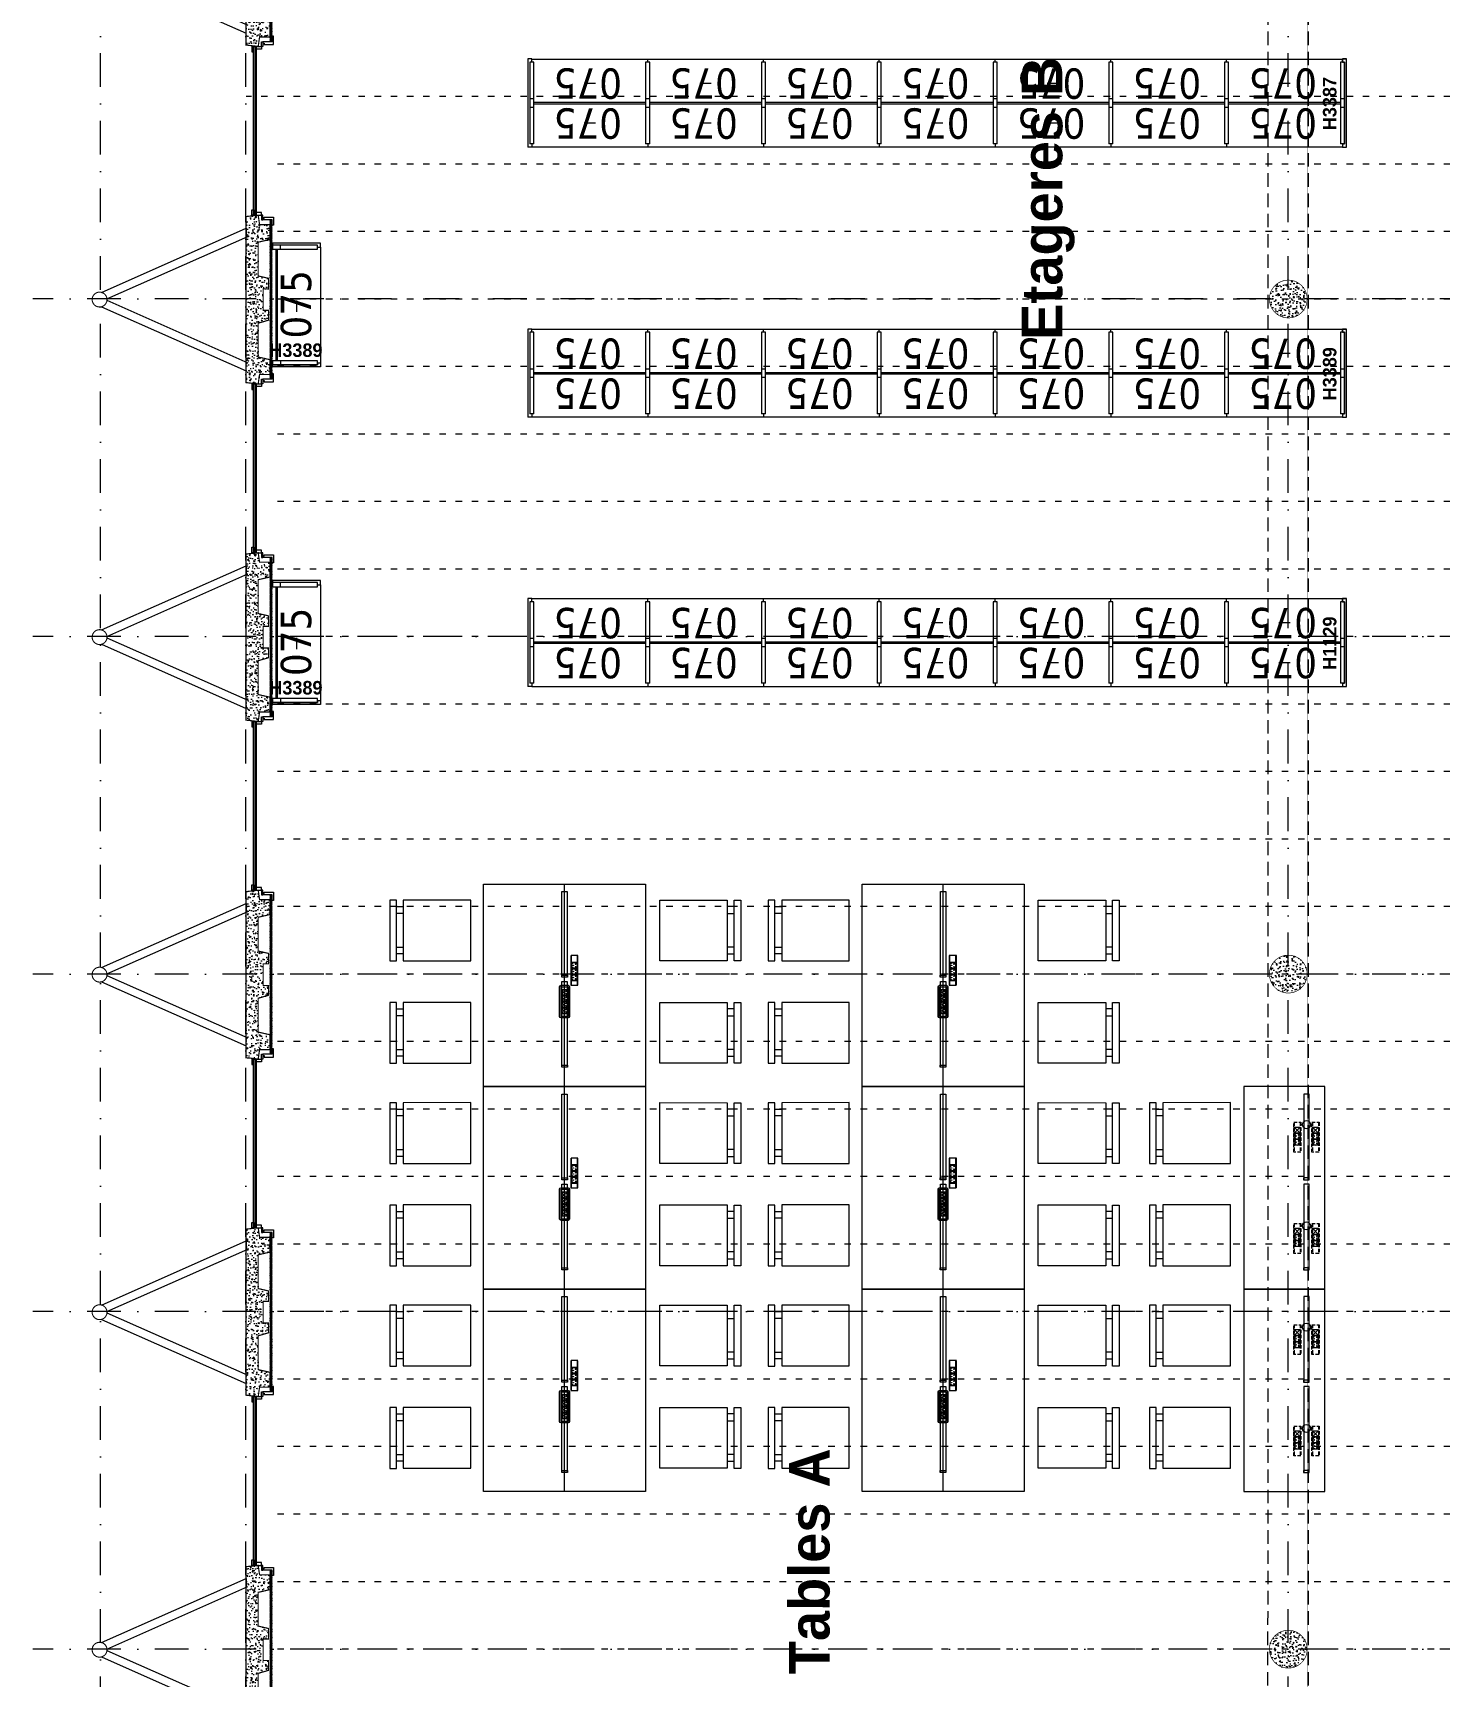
# Model space of a CAD drawing. Header units: millimetres. Extents: x 0 to 111176, y 95213 to 141729.
# Drawn here: x 55818 to 56859, y 113716 to 114933 of the extents above; entities that cross this region are included whole.
import ezdxf

# ---------------------------------------------------------------- set-up
doc = ezdxf.new("R2010")
doc.units = ezdxf.units.MM
for name, pattern in [('ACAD_ISO03W100', [30, 12, -18]), ('DISCONTINU', [0.75, 0.5, -0.25]), ('HIDDEN2', [0.1875, 0.125, -0.0625]), ('TIRETPT2', [0.5, 0.25, -0.125, 0, -0.125])]:
    doc.linetypes.add(name, pattern=pattern)
doc.layers.add('CDP', color=7, linetype='Continuous', lineweight=9, true_color=0x364259)
doc.layers.add('STR_BOLLARD', color=7, linetype='Continuous', lineweight=9, true_color=0x1c1c1c)
for name, color, linetype, lineweight in [('CFO_ECL_Lampe-tables_Silvera', 2, 'Continuous', 9), ('CFO_PC_SILVERA', 232, 'Continuous', 9), ('MEN_Ext', 115, 'Continuous', 9), ('MOB_chaises-tables_Silvera', 27, 'Continuous', 9), ('MOB_etageres_BRM', 37, 'Continuous', 9), ('MOB_texte_BRM', 184, 'Continuous', 9), ('MOB_texte_Silvera', 196, 'Continuous', 9), ('STR_BOLLARD_Axes', 252, 'Continuous', 9), ('STR_BOLLARD_projeté', 251, 'Continuous', 9)]:
    doc.layers.add(name, color=color, linetype=linetype, lineweight=lineweight)
doc.styles.add('BOLD', font='BOLD')
doc.styles.get("Standard").update_dxf_attribs({"font": 'arial.ttf'})

# ---------------------------------------------------------------- blocks, each defined once
blk = doc.blocks.new('panneau+contreventement')
at = {"lineweight": 5}
h = blk.add_hatch(dxfattribs=at)
h.set_pattern_fill('AR-CONC', color=252, scale=0.04, angle=360, style=0)
h.set_pattern_definition([(49.99999999999994, (6.955815479159355e-08, 17.59999999470892), (7.287386759840159, -0.6375634215561317), [0.7619999999999998, -8.381999999999998]), (354.9999999999999, (6.955815479159355e-08, 17.59999999470892), (-1.409736856998765, 7.642273809561408), [0.6096, -6.7056233668]), (100.4514446999998, (0.6072803495580956, 17.54686985470835), (5.877649883614139, 7.004710076487798), [0.6476003520000001, -7.123609784]), (46.18419999999995, (6.955815479159355e-08, 19.63199999470817), (10.8431616356852, -1.681693117309098), [1.143, -12.573]), (96.63555760999995, (0.9035960695582617, 19.49185999470865), (9.49616536206013, 9.89704498390885), [0.9714009256, -10.6854243264]), (351.18415117, (6.955815479159355e-08, 19.63199999470817), (9.496165362599092, 9.897044983421296), [0.9143986827999999, -10.0583892768]), (20.99999999999999, (1.016000069557776, 19.12399999471018), (6.064575650765295, -4.090607927483512), [0.7619999999999999, -8.382]), (326, (1.016000069557776, 19.12399999471018), (2.472081133905891, 7.367518644892768), [0.6096, -6.7056]), (71.45144499999996, (1.521381373558143, 18.78311599870722), (8.53665677114865, 3.2769107554362), [0.647600352, -7.123597503999998]), (37.49999999999993, (6.955815479159355e-08, 17.59999999470892), (0.1235441300236765, 3.382201554926124), [0, -6.624319999999999, 0, -6.8072, 0, -6.731]), (7.499999999999964, (6.955815479159355e-08, 17.59999999470892), (2.672786500412234, 4.007222992724778), [0, -3.88112, 0, -6.47192, 0, -2.5654]), (327.4999999999998, (-2.265679930442275, 17.59999999470892), (5.423623806674856, -0.2291497597069439), [0, -2.54, 0, -7.9248, 0, -10.5156]), (317.4999999999999, (-3.281679930441896, 17.59999999470892), (5.925167255440723, 1.017059641333315), [0, -3.302, 0, -5.26288, 0, -7.4676])])
h.paths.add_polyline_path([(8.000000000007276, 16.62599197128293), (8.000000000007276, 12.62599197128293), (-8, 12.62599197128293), (-8, 16.62599197128293), (-15.27348650529757, 16.62599197128293), (-17.5, 9), (-42.54545454565005, 9), (-44.5, 17.59999999831052), (-55.5, 17.59999999831052), (-55.5, 10), (-62.5, 9), (-61.5, 0), (61.5, 0), (62.5, 9), (55.5, 10), (55.5, 17.59999999831052), (44.5, 17.59999999831052), (42.5, 9), (17.50000000000728, 9), (15.72651349470971, 16.62599197128293)])
at = {"layer": 'CDP'}
h = blk.add_hatch(dxfattribs=at)
h.set_pattern_fill('ANSI31', color=256, scale=5)
h.set_pattern_definition([(45, (0, 0), (-0.4419417382415922, 0.4419417382415922), [])])
h.paths.add_polyline_path([(-59, 17.59999999831052), (-59, 19.3999999983098), (58.99999999767169, 19.3999999983098), (58.99999999767169, 17.59999999831052)])
at = {"linetype": 'Continuous', "lineweight": 5, "const_width": 0.8799999952316284}
blk.add_lwpolyline([(8.000000000007276, 16.62599197128293), (8.000000000007276, 12.62599197128293), (-8, 12.62599197128293), (-8, 16.62599197128293), (-15.27348650529757, 16.62599197128293), (-17.5, 9), (-42.54545454565005, 9), (-44.5, 17.59999999831052), (-55.5, 17.59999999831052), (-55.5, 10), (-62.5, 9), (-61.5, 0), (61.5, 0), (62.5, 9), (55.5, 10), (55.5, 17.59999999831052), (44.5, 17.59999999831052), (42.5, 9), (17.50000000000728, 9), (15.72651349470971, 16.62599197128293)], close=True, dxfattribs=at)
for points in [[(-5.29915068641867, -107.0272467950708), (-52.79727948180198, 0.03446815508141299)], [(-0.5113040249361802, -103.0238181007117), (-46.75775930929467, 1.216600178464432)], [(0.5113040249361802, -103.0238181007117), (46.75775930929467, 1.216600178464432)], [(5.29915068641867, -107.0272467950708), (52.79727948180198, 0.03446815508141299)], [(52.79745963354026, 0), (46.20254036645974, 0)]]:
    blk.add_lwpolyline(points)
at = {"const_width": 0.8}
blk.add_lwpolyline([(4.886542232529791, -105.9757763550551, 128.1178204295244), (4.962955946750299, -106.1295426030811, 0.007805315424875689)], format="xyb", close=True, dxfattribs=at)
at = {"layer": 'CDP', "const_width": 0.2}
blk.add_lwpolyline([(-59, 17.59999999831052), (-59, 19.3999999983098), (58.99999999767169, 19.3999999983098), (58.99999999767169, 17.59999999831052), (-59, 17.59999999831052)], close=True, dxfattribs=at)
blk = doc.blocks.new('Fenetres Ext')
for points in [[(14.09999999846332, 3.400000005214679), (14.09999999846332, 4.400000005214679), (18.09999999846332, 4.400000005214679), (18.09999999846332, 3.400000005214679)], [(14.09999999846332, 1.400000005214679), (139.0999999735504, 1.400000005214679), (139.0999999735504, 3.400000005214679), (14.09999999846332, 3.400000005214679), (14.09999999846332, 1.400000005214679)], [(14.09999999846332, -2.599999994785321), (16.09999999846332, -2.599999994785321), (16.09999999846332, 1.400000005214679), (14.09999999846332, 1.400000005214679)], [(139.0999999735504, 3.400000005214679), (139.0999999735504, 4.400000005214679), (135.0999999735504, 4.400000005214679), (135.0999999735504, 3.400000005214679)], [(139.0999999735504, -2.599999994785321), (137.0999999735504, -2.599999994785321), (137.0999999735504, 1.400000005214679), (139.0999999735504, 1.400000005214679)], [(6.599999998463318, -10.59999999478532), (10.59999999846332, -10.59999999478532), (10.59999999846332, -3.599999994785321), (11.59999999846332, -3.599999994785321), (11.59999999846332, -4.585936534454959), (12.59999999972251, -4.585936534454959), (12.59999999846332, -11.59999999478532), (6.599999998463318, -11.59999999478532)], [(10.59999999846332, -3.599999994785321), (14.09999999846332, -3.599999994785321), (14.09999999846332, -2.599999994785321), (10.59999999846332, -2.599999994785321), (10.59999999846332, -3.599999994785321)], [(142.5999999735504, -3.599999994785321), (139.0999999735504, -3.599999994785321), (139.0999999735504, -2.599999994785321), (142.5999999735504, -2.599999994785321), (142.5999999735504, -3.599999994785321)], [(146.5999999735504, -10.59999999478532), (142.5999999735504, -10.59999999478532), (142.5999999735504, -3.599999994785321), (141.5999999735504, -3.599999994785321), (141.5999999735504, -4.585936534454959), (140.5999999722912, -4.585936534454959), (140.5999999735504, -11.59999999478532), (146.5999999735504, -11.59999999478532)]]:
    blk.add_lwpolyline(points, close=True)
blk.add_lwpolyline([(14.09999999846332, 2.400000005214679), (139.0999999735504, 2.400000005214679)])
blk = doc.blocks.new('poteau')
at = {"layer": 'STR_BOLLARD', "lineweight": 5}
h = blk.add_hatch(dxfattribs=at)
h.set_pattern_fill('AR-CONC', color=252, scale=0.04, angle=359.9999999999999, style=0)
h.set_pattern_definition([(49.99999999999999, (-34103.71972945715, -3518.988229174639), (7.287386759840159, -0.6375634215561317), [0.762, -8.382000000000001]), (355, (-34103.71972945715, -3518.988229174639), (-1.409736856998765, 7.642273809561408), [0.6096, -6.7056233668]), (100.4514446999999, (-34103.11244917716, -3519.04135931464), (5.877649883614139, 7.004710076487798), [0.6476003520000001, -7.123609784]), (46.18419999999993, (-34103.71972945715, -3516.956229174639), (10.8431616356852, -1.681693117309098), [1.143, -12.573]), (96.63555760999996, (-34102.81613345716, -3517.096369174639), (9.49616536206013, 9.89704498390885), [0.9714009256, -10.6854243264]), (351.18415117, (-34103.71972945715, -3516.956229174639), (9.496165362599092, 9.897044983421296), [0.9143986828, -10.0583892768]), (21, (-34102.70372945715, -3517.46422917464), (6.064575650765295, -4.090607927483512), [0.762, -8.382000000000001]), (326, (-34102.70372945715, -3517.46422917464), (2.472081133905891, 7.367518644892768), [0.6096, -6.7056]), (71.45144499999996, (-34102.19834815315, -3517.805113170639), (8.53665677114865, 3.2769107554362), [0.6476003520000001, -7.123597503999999]), (37.49999999999994, (-34103.71972945715, -3518.988229174639), (0.1235441300236765, 3.382201554926124), [0, -6.62432, 0, -6.807200000000001, 0, -6.731000000000001]), (7.499999999999974, (-34103.71972945715, -3518.988229174639), (2.672786500412234, 4.007222992724778), [0, -3.88112, 0, -6.47192, 0, -2.5654]), (327.4999999999999, (-34105.98540945715, -3518.988229174639), (5.423623806674856, -0.2291497597069439), [0, -2.54, 0, -7.9248, 0, -10.5156]), (317.4999999999999, (-34107.00140945715, -3518.988229174639), (5.925167255440723, 1.017059641333315), [0, -3.302, 0, -5.26288, 0, -7.4676])])
edge = h.paths.add_edge_path()
edge.add_arc((2.613544936025392e-10, 6.674660824046441e-11), 13.99999999999927, 284.7547730335563, 644.0803509681097)
edge.add_arc((2.613806948659203e-10, 6.66435795437792e-11), 13.99999999999917, 284.0803509681096, 284.7547730335563)
at = {"layer": 'STR_BOLLARD', "lineweight": 5, "const_width": 0.5}
blk.add_lwpolyline([(3.565555101478822, -13.53834616259883, 339.820519298623), (3.405953449982917, -13.57937705112045, 0.002942729891838111)], format="xyb", close=True, dxfattribs=at)
blk = doc.blocks.new('Chaise')
for points in [[(-55, 45.07200366808684), (-55, 0.07200366808683611), (-60, 0.07200366808683611), (-60, 45.07200366808684)], [(-55, 34.80737518194655), (-50, 34.80737518194655), (-50, 39.80737518194655), (-55, 39.80737518194655)], [(-50, 0.02530024529551156), (-50, 45.02530024529551), (0, 45.02530024529551), (0, 0)], [(-55, 4.807375181946554), (-50, 4.807375181946554), (-50, 9.807375181946554), (-55, 9.807375181946554)]]:
    blk.add_lwpolyline(points, close=True)
blk = doc.blocks.new('ELTI parement DF')
for p, q in [((-0.01500000000000057, 0.3019999999999996), (-0.01500000000000057, 0.3260000000000005)), ((-0.01500000000000057, 0.3260000000000005), (0.01500000000000057, 0.3260000000000005)), ((-0.01500000000000057, 0.3019999999999996), (0, 0.3019999999999996)), ((0, -0.3019999999999996), (0, 0.3019999999999996)), ((0.01500000000000057, -0.3260000000000005), (0.01500000000000057, 0.3260000000000005)), ((-0.01500000000000057, -0.3019999999999996), (-0.01500000000000057, -0.3260000000000005)), ((-0.01500000000000057, -0.3019999999999996), (0, -0.3019999999999996)), ((-0.01500000000000057, -0.3260000000000005), (0.01500000000000057, -0.3260000000000005))]:
    blk.add_line(p, q)
blk = doc.blocks.new('*U73')
for p, q in [((-0.01500000000000057, 0.6269999999999989), (-0.01500000000000057, 0.02299999999999969)), ((-0.01500000000000057, 0.6269999999999989), (0.01500000000000057, 0.6269999999999989)), ((0, 0.6269999999999989), (0, 0.6499999999999986)), ((0.8577000000000012, 0.6499999999999986), (0, 0.6499999999999986)), ((0.01500000000000057, 0.02299999999999969), (0.01500000000000057, 0.6269999999999989)), ((0.8427000000000007, 0.6269999999999989), (0.8427000000000007, 0.02299999999999969)), ((0.8427000000000007, 0.6269999999999989), (0.8727000000000018, 0.6269999999999989)), ((0.8426999999999994, 0.6269999999999989), (0.8727000000000006, 0.6269999999999989)), ((0.8426999999999994, 0.6269999999999989), (0.8426999999999994, 0.02299999999999969)), ((0.8577000000000012, 0.6269999999999989), (0.8577000000000012, 0.6499999999999986)), ((1.715400000000001, 0.6499999999999986), (0.8577, 0.6499999999999986)), ((0.8577, 0.6269999999999989), (0.8577, 0.6499999999999986)), ((0.8727000000000018, 0.02299999999999969), (0.8727000000000018, 0.6269999999999989)), ((0.8727000000000006, 0.02299999999999969), (0.8727000000000006, 0.6269999999999989)), ((1.700400000000001, 0.6269999999999989), (1.730400000000002, 0.6269999999999989)), ((1.700400000000001, 0.6269999999999989), (1.700400000000001, 0.02299999999999969)), ((1.700399999999999, 0.6269999999999989), (1.730400000000001, 0.6269999999999989)), ((1.700399999999999, 0.6269999999999989), (1.700399999999999, 0.02299999999999969)), ((1.715400000000001, 0.6269999999999989), (1.715400000000001, 0.6499999999999986)), ((2.573100000000001, 0.6499999999999986), (1.7154, 0.6499999999999986)), ((1.7154, 0.6269999999999989), (1.7154, 0.6499999999999986)), ((1.730400000000002, 0.02299999999999969), (1.730400000000002, 0.6269999999999989)), ((1.730400000000001, 0.02299999999999969), (1.730400000000001, 0.6269999999999989)), ((2.5581, 0.6269999999999989), (2.588100000000002, 0.6269999999999989)), ((2.5581, 0.6269999999999989), (2.5581, 0.02299999999999969)), ((2.5581, 0.6269999999999989), (2.588100000000001, 0.6269999999999989)), ((2.5581, 0.6269999999999989), (2.5581, 0.02299999999999969)), ((2.573100000000001, 0.6269999999999989), (2.573100000000001, 0.6499999999999986)), ((3.430800000000001, 0.6499999999999986), (2.5731, 0.6499999999999986)), ((2.5731, 0.6269999999999989), (2.5731, 0.6499999999999986)), ((2.588100000000002, 0.02299999999999969), (2.588100000000002, 0.6269999999999989)), ((2.588100000000001, 0.02299999999999969), (2.588100000000001, 0.6269999999999989)), ((3.415800000000001, 0.6269999999999989), (3.445800000000002, 0.6269999999999989)), ((3.415800000000001, 0.6269999999999989), (3.415800000000001, 0.02299999999999969)), ((3.4158, 0.6269999999999989), (3.445800000000001, 0.6269999999999989)), ((3.4158, 0.6269999999999989), (3.4158, 0.02299999999999969)), ((3.430800000000001, 0.6269999999999989), (3.430800000000001, 0.6499999999999986)), ((4.288500000000001, 0.6499999999999986), (3.4308, 0.6499999999999986)), ((3.4308, 0.6269999999999989), (3.4308, 0.6499999999999986)), ((3.445800000000002, 0.02299999999999969), (3.445800000000002, 0.6269999999999989)), ((3.445800000000001, 0.02299999999999969), (3.445800000000001, 0.6269999999999989)), ((4.2735, 0.6269999999999989), (4.303500000000001, 0.6269999999999989)), ((4.2735, 0.6269999999999989), (4.2735, 0.02299999999999969)), ((4.273499999999999, 0.6269999999999989), (4.303500000000001, 0.6269999999999989)), ((4.273499999999999, 0.6269999999999989), (4.273499999999999, 0.02299999999999969)), ((4.288500000000001, 0.6269999999999989), (4.288500000000001, 0.6499999999999986)), ((5.146200000000001, 0.6499999999999986), (4.2885, 0.6499999999999986)), ((4.2885, 0.6269999999999989), (4.2885, 0.6499999999999986)), ((4.303500000000001, 0.02299999999999969), (4.303500000000001, 0.6269999999999989)), ((4.303500000000001, 0.02299999999999969), (4.303500000000001, 0.6269999999999989)), ((5.131200000000001, 0.6269999999999989), (5.161200000000002, 0.6269999999999989)), ((5.131200000000001, 0.6269999999999989), (5.131200000000001, 0.02299999999999969)), ((5.1312, 0.6269999999999989), (5.161200000000001, 0.6269999999999989)), ((5.1312, 0.6269999999999989), (5.1312, 0.02299999999999969)), ((5.146200000000001, 0.6269999999999989), (5.146200000000001, 0.6499999999999986)), ((6.003900000000002, 0.6499999999999986), (5.1462, 0.6499999999999986)), ((5.1462, 0.6269999999999989), (5.1462, 0.6499999999999986)), ((5.161200000000002, 0.02299999999999969), (5.161200000000002, 0.6269999999999989)), ((5.161200000000001, 0.02299999999999969), (5.161200000000001, 0.6269999999999989)), ((5.988900000000001, 0.6269999999999989), (6.018900000000002, 0.6269999999999989)), ((5.988900000000001, 0.6269999999999989), (5.988900000000001, 0.02299999999999969)), ((6.003900000000002, 0.6269999999999989), (6.003900000000002, 0.6499999999999986)), ((6.018900000000002, 0.02299999999999969), (6.018900000000002, 0.6269999999999989)), ((0.01500000000000057, 0.3550000000000004), (-0.01500000000000057, 0.3550000000000004)), ((-0.01500000000000057, 0.2950000000000017), (0.01500000000000057, 0.2950000000000017)), ((0.8427000000000007, 0.3299999999999983), (0.01500000000000412, 0.3300000000000018)), ((0.8427000000000007, 0.3200000000000003), (0.01500000000000412, 0.3200000000000038)), ((0.8727000000000018, 0.3550000000000004), (0.8427000000000007, 0.3550000000000004)), ((0.8727000000000006, 0.3550000000000004), (0.8426999999999994, 0.3550000000000004)), ((0.8427000000000007, 0.2950000000000017), (0.8727000000000018, 0.2950000000000017)), ((0.8426999999999994, 0.2950000000000017), (0.8727000000000006, 0.2950000000000017)), ((1.700400000000001, 0.3299999999999983), (0.8727000000000041, 0.3300000000000018)), ((1.700400000000001, 0.3200000000000003), (0.8727000000000041, 0.3200000000000038)), ((1.730400000000002, 0.3550000000000004), (1.700400000000001, 0.3550000000000004)), ((1.730400000000001, 0.3550000000000004), (1.700399999999999, 0.3550000000000004)), ((1.700400000000001, 0.2950000000000017), (1.730400000000002, 0.2950000000000017)), ((1.700399999999999, 0.2950000000000017), (1.730400000000001, 0.2950000000000017)), ((2.5581, 0.3299999999999983), (1.730400000000004, 0.3300000000000018)), ((2.5581, 0.3200000000000003), (1.730400000000004, 0.3200000000000038)), ((2.588100000000002, 0.3550000000000004), (2.5581, 0.3550000000000004)), ((2.588100000000001, 0.3550000000000004), (2.5581, 0.3550000000000004)), ((2.5581, 0.2950000000000017), (2.588100000000002, 0.2950000000000017)), ((2.5581, 0.2950000000000017), (2.588100000000001, 0.2950000000000017)), ((3.415800000000001, 0.3299999999999983), (2.588100000000004, 0.3300000000000018)), ((3.415800000000001, 0.3200000000000003), (2.588100000000004, 0.3200000000000038)), ((3.445800000000002, 0.3550000000000004), (3.415800000000001, 0.3550000000000004)), ((3.445800000000001, 0.3550000000000004), (3.4158, 0.3550000000000004)), ((3.415800000000001, 0.2950000000000017), (3.445800000000002, 0.2950000000000017)), ((3.4158, 0.2950000000000017), (3.445800000000001, 0.2950000000000017)), ((4.2735, 0.3299999999999983), (3.445800000000004, 0.3300000000000018)), ((4.2735, 0.3200000000000003), (3.445800000000004, 0.3200000000000038)), ((4.303500000000001, 0.3550000000000004), (4.2735, 0.3550000000000004)), ((4.303500000000001, 0.3550000000000004), (4.273499999999999, 0.3550000000000004)), ((4.2735, 0.2950000000000017), (4.303500000000001, 0.2950000000000017)), ((4.273499999999999, 0.2950000000000017), (4.303500000000001, 0.2950000000000017)), ((5.131200000000001, 0.3299999999999983), (4.303500000000004, 0.3300000000000018)), ((5.131200000000001, 0.3200000000000003), (4.303500000000004, 0.3200000000000038)), ((5.161200000000002, 0.3550000000000004), (5.131200000000001, 0.3550000000000004)), ((5.161200000000001, 0.3550000000000004), (5.1312, 0.3550000000000004)), ((5.131200000000001, 0.2950000000000017), (5.161200000000002, 0.2950000000000017)), ((5.1312, 0.2950000000000017), (5.161200000000001, 0.2950000000000017)), ((5.988900000000001, 0.3299999999999983), (5.161200000000004, 0.3300000000000018)), ((5.988900000000001, 0.3200000000000003), (5.161200000000004, 0.3200000000000038)), ((6.018900000000002, 0.3550000000000004), (5.988900000000001, 0.3550000000000004)), ((5.988900000000001, 0.2950000000000017), (6.018900000000002, 0.2950000000000017)), ((-0.01500000000000057, 0.02299999999999969), (0.01500000000000057, 0.02299999999999969)), ((0, 0.02299999999999969), (0, 0)), ((0.8577000000000012, 0), (0, 0)), ((0.8427000000000007, 0.02299999999999969), (0.8727000000000018, 0.02299999999999969)), ((0.8426999999999994, 0.02299999999999969), (0.8727000000000006, 0.02299999999999969)), ((0.8577000000000012, 0.02299999999999969), (0.8577000000000012, 0)), ((0.8577, 0.02299999999999969), (0.8577, 0)), ((1.715400000000001, 0), (0.8577, 0)), ((1.700400000000001, 0.02299999999999969), (1.730400000000002, 0.02299999999999969)), ((1.700399999999999, 0.02299999999999969), (1.730400000000001, 0.02299999999999969)), ((1.715400000000001, 0.02299999999999969), (1.715400000000001, 0)), ((1.7154, 0.02299999999999969), (1.7154, 0)), ((2.573100000000001, 0), (1.7154, 0)), ((2.5581, 0.02299999999999969), (2.588100000000002, 0.02299999999999969)), ((2.5581, 0.02299999999999969), (2.588100000000001, 0.02299999999999969)), ((2.573100000000001, 0.02299999999999969), (2.573100000000001, 0)), ((2.5731, 0.02299999999999969), (2.5731, 0)), ((3.430800000000001, 0), (2.5731, 0)), ((3.415800000000001, 0.02299999999999969), (3.445800000000002, 0.02299999999999969)), ((3.4158, 0.02299999999999969), (3.445800000000001, 0.02299999999999969)), ((3.430800000000001, 0.02299999999999969), (3.430800000000001, 0)), ((3.4308, 0.02299999999999969), (3.4308, 0)), ((4.288500000000001, 0), (3.4308, 0)), ((4.2735, 0.02299999999999969), (4.303500000000001, 0.02299999999999969)), ((4.273499999999999, 0.02299999999999969), (4.303500000000001, 0.02299999999999969)), ((4.288500000000001, 0.02299999999999969), (4.288500000000001, 0)), ((4.2885, 0.02299999999999969), (4.2885, 0)), ((5.146200000000001, 0), (4.2885, 0)), ((5.131200000000001, 0.02299999999999969), (5.161200000000002, 0.02299999999999969)), ((5.1312, 0.02299999999999969), (5.161200000000001, 0.02299999999999969)), ((5.146200000000001, 0.02299999999999969), (5.146200000000001, 0)), ((5.1462, 0.02299999999999969), (5.1462, 0)), ((6.003900000000002, 0), (5.1462, 0)), ((5.988900000000001, 0.02299999999999969), (6.018900000000002, 0.02299999999999969)), ((6.003900000000002, 0.02299999999999969), (6.003900000000002, 0))]:
    blk.add_line(p, q)
at = {"color": 255, "lineweight": 5}
for p, q in [((0.4708500000000005, 0.4729999999999972), (0.3868500000000009, 0.4730000000000008)), ((1.328550000000001, 0.4729999999999972), (1.244550000000001, 0.4730000000000008)), ((2.186250000000001, 0.4729999999999972), (2.102250000000001, 0.4730000000000008)), ((3.043950000000001, 0.4729999999999972), (2.959950000000001, 0.4730000000000008)), ((3.901650000000001, 0.4729999999999972), (3.817650000000001, 0.4730000000000008)), ((4.75935, 0.4729999999999972), (4.675350000000001, 0.4730000000000008)), ((5.617050000000001, 0.4729999999999972), (5.533050000000001, 0.4730000000000008)), ((0.4708500000000005, 0.1770000000000014), (0.3868500000000009, 0.1769999999999978)), ((1.328550000000001, 0.1770000000000014), (1.244550000000001, 0.1769999999999978)), ((2.186250000000001, 0.1770000000000014), (2.102250000000001, 0.1769999999999978)), ((3.043950000000001, 0.1770000000000014), (2.959950000000001, 0.1769999999999978)), ((3.901650000000001, 0.1770000000000014), (3.817650000000001, 0.1769999999999978)), ((4.75935, 0.1770000000000014), (4.675350000000001, 0.1769999999999978)), ((5.617050000000001, 0.1770000000000014), (5.533050000000001, 0.1769999999999978))]:
    blk.add_line(p, q, dxfattribs=at)
at = {"rotation": 180}
blk.add_blockref('ELTI parement DF', (-0.01500000000000057, 0.3249999999999993), dxfattribs=at)
blk.add_blockref('ELTI parement DF', (6.018900000000001, 0.3249999999999993))
blk = doc.blocks.new('*U162')
at = {"color": 252}
note = blk.add_mtext_dynamic_manual_height_columns('{\\fTahoma|b0|i0|c0|p34;075\\P}', width=0.484500145644688, gutter_width=12.5, heights=[0.2886241178930504, 0], dxfattribs=dict(at, insert=(-0.2405922367439448, 0.1171246317955816), char_height=0.225, attachment_point=1))
for column, words in zip(note.columns.linked_columns, ['{\\fTahoma|b0|i0|c0|p34;\\P}']):
    column.text = words
blk = doc.blocks.new('BRM_7-etageres')
for p, q in [((36069.11972950089, 3973.836439223551), (36134.31972950108, 3973.836439223551)), ((36131.91972950117, 3975.336439223551), (36071.51972950126, 3975.336439223551)), ((36134.31972950108, 3976.836439223551), (36131.91972950117, 3976.836439223551)), ((36131.91972950117, 3976.836439223551), (36131.91972950117, 3975.336439223551)), ((36134.31972950108, 3973.836439223551), (36134.31972950108, 3976.836439223551))]:
    blk.add_line(p, q)
at = {"xscale": 100, "yscale": 100, "zscale": 100, "rotation": 90}
blk.add_blockref('*U73', (36134.21972950145, 3976.836439223551), dxfattribs=at)
at = {"color": 252, "xscale": 100, "yscale": 100, "zscale": 100, "rotation": 90.00000000000233}
for p in [(36086.9197295007, 4534.52143922349), (36116.5197295008, 4534.52143922349), (36086.9197295007, 4448.72143922356), (36116.5197295008, 4448.72143922356), (36086.9197295007, 4362.921439223514), (36116.5197295008, 4362.921439223514), (36086.9197295007, 4277.121439223467), (36116.5197295008, 4277.121439223467), (36086.9197295007, 4191.321439223537), (36116.5197295008, 4191.321439223537), (36086.9197295007, 4105.52143922349), (36116.5197295008, 4105.52143922349), (36086.9197295007, 4019.72143922356), (36116.5197295008, 4019.72143922356)]:
    blk.add_blockref('*U162', p, dxfattribs=at)
blk = doc.blocks.new('ELTI parement SF')
for p, q in [((0.01500000000000057, 0), (0, 0)), ((0, -0.3320000000000007), (0, 0)), ((0.01500000000000057, -0.3560000000000016), (0.01500000000000057, 0)), ((-0.01500000000000057, -0.3320000000000007), (-0.01500000000000057, -0.3560000000000016)), ((-0.01500000000000057, -0.3320000000000007), (0, -0.3320000000000007)), ((-0.01500000000000057, -0.3560000000000016), (0.01500000000000057, -0.3560000000000016))]:
    blk.add_line(p, q)
blk = doc.blocks.new('*U80')
for p, q in [((0.03000000000000111, 0.3320000000000007), (-2.51534904016637e-17, 0.3320000000000007)), ((-2.51534904016637e-17, 0.3320000000000007), (-2.51534904016637e-17, 0.272000000000002)), ((-2.51534904016637e-17, 0.272000000000002), (0.03000000000000111, 0.272000000000002)), ((-2.51534904016637e-17, 0.272000000000002), (-2.42861286636753e-17, -1.561251128379126e-17)), ((0.03000000000000111, 0.272000000000002), (0.03000000000000111, 0.3320000000000007)), ((0.8577000000000012, 0.3069999999999986), (0.03000000000000466, 0.3070000000000021)), ((0.8577000000000011, 0.2970000000000006), (0.03000000000000467, 0.2970000000000041)), ((0.03000000000000111, -1.734723475976807e-17), (0.03000000000000111, 0.272000000000002)), ((0.8877000000000024, 0.3320000000000007), (0.8577000000000012, 0.3320000000000007)), ((0.8577000000000012, 0.3320000000000007), (0.8577000000000011, 0.272000000000002)), ((0.8577000000000011, 0.272000000000002), (0.8877000000000023, 0.272000000000002)), ((0.8577000000000011, 0.272000000000002), (0.8577000000000011, -1.908195823574488e-17)), ((0.8877000000000023, 0.272000000000002), (0.8877000000000024, 0.3320000000000007)), ((0.8877000000000024, -1.734723475976807e-17), (0.8877000000000023, 0.272000000000002)), ((-2.42861286636753e-17, -1.561251128379126e-17), (0.03000000000000111, -1.734723475976807e-17)), ((0.01500000000000054, -1.561251128379126e-17), (0.01500000000000054, -0.0229999999999997)), ((0.8727000000000017, -0.0229999999999997), (0.01500000000000054, -0.0229999999999997)), ((0.8577000000000011, -1.908195823574488e-17), (0.8877000000000024, -1.734723475976807e-17)), ((0.8727000000000018, -1.561251128379126e-17), (0.8727000000000017, -0.0229999999999997))]:
    blk.add_line(p, q)
at = {"color": 255, "lineweight": 5}
blk.add_line((0.4783500000000007, 0.1540000000000017), (0.3943500000000011, 0.1539999999999981), dxfattribs=at)
at = {"xscale": -1}
blk.add_blockref('ELTI parement SF', (-2.51534904016637e-17, 0.3320000000000007), dxfattribs=at)
blk.add_blockref('ELTI parement SF', (0.8877000000000033, 0.3320000000000008))
blk = doc.blocks.new('BRM_etagere-simple')
at = {"layer": 'MOB_etageres_BRM', "xscale": 100, "yscale": 100, "zscale": 100, "rotation": 0.001541914954423211}
blk.add_blockref('*U80', (1.500927663320908, -33.1999596198184), dxfattribs=at)
at = {"layer": 'MOB_etageres_BRM', "xscale": 100, "yscale": 100, "zscale": 100}
blk.add_blockref('*U162', (45.13551320965053, -17.79878534251839), dxfattribs=at)
blk = doc.blocks.new('Bachmann_4pc')
for p, q in [((-5457.863534077445, -12904.34051834786), (-5678.863534077445, -12904.34051834786)), ((-5457.863534077445, -12949.34051834786), (-5678.863534077445, -12949.34051834786))]:
    blk.add_line(p, q)
blk.add_lwpolyline([(-5678.863534077445, -12963.34051834786), (-5457.863534077445, -12963.34051834786, 0.414213562373095), (-5447.863534077445, -12953.34051834786), (-5447.863534077445, -12900.34051834786, 0.414213562373095), (-5457.863534077445, -12890.34051834786), (-5678.863534077445, -12890.34051834786, 0.414213562373095), (-5688.863534077445, -12900.34051834786), (-5688.863534077445, -12953.34051834786, 0.414213562373095)], format="xyb", close=True)
for points in [[(-5678.863534077445, -12953.34051834786), (-5457.863534077445, -12953.34051834786), (-5457.863534077445, -12900.34051834786), (-5678.863534077445, -12900.34051834786)], [(-5658.363534077445, -12949.34051834786), (-5613.363534077445, -12949.34051834786), (-5613.363534077445, -12904.34051834786), (-5658.363534077445, -12904.34051834786)], [(-5613.363534077445, -12949.34051834786), (-5568.363534077445, -12949.34051834786), (-5568.363534077445, -12904.34051834786), (-5613.363534077445, -12904.34051834786)], [(-5568.363534077445, -12949.34051834786), (-5523.363534077445, -12949.34051834786), (-5523.363534077445, -12904.34051834786), (-5568.363534077445, -12904.34051834786)], [(-5523.363534077445, -12949.34051834786), (-5478.363534077445, -12949.34051834786), (-5478.363534077445, -12904.34051834786), (-5523.363534077445, -12904.34051834786)]]:
    blk.add_lwpolyline(points, close=True)
for centre, radius in [((-5635.863534077445, -12926.84051834786), 20.67260671219405), ((-5644.933208061349, -12918.05941293032), 1.957086742030251), ((-5635.863534077445, -12935.72847272094), 1.957086742030251), ((-5626.793860093541, -12918.05941293032), 1.957086742030251), ((-5590.863534077445, -12926.84051834786), 20.67260671219405), ((-5599.933208061349, -12918.05941293032), 1.957086742030251), ((-5590.863534077445, -12935.72847272094), 1.957086742030251), ((-5581.793860093541, -12918.05941293032), 1.957086742030251), ((-5545.863534077445, -12926.84051834786), 20.67260671219405), ((-5554.933208061349, -12918.05941293032), 1.957086742030251), ((-5545.863534077445, -12935.72847272094), 1.957086742030251), ((-5536.793860093541, -12918.05941293032), 1.957086742030251), ((-5500.863534077445, -12926.84051834786), 20.67260671219405), ((-5509.933208061349, -12918.05941293032), 1.957086742030251), ((-5500.863534077445, -12935.72847272094), 1.957086742030251), ((-5491.793860093541, -12918.05941293032), 1.957086742030251)]:
    blk.add_circle(centre, radius)
blk = doc.blocks.new('bachmann 3 pc_bis')
at = {"linetype": 'DISCONTINU', "ltscale": 5}
blk.add_line((5.820766091346741e-11, 22.50000000000728), (-220.9999999999418, 22.50000000000728), dxfattribs=at)
at = {"linetype": 'Continuous', "ltscale": 5}
blk.add_line((5.820766091346741e-11, -22.49999999999272), (-220.9999999999418, -22.49999999999272), dxfattribs=at)
at = {"linetype": 'DISCONTINU', "ltscale": 5}
blk.add_lwpolyline([(-220.9999999999418, -26.49999999999272), (5.820766091346741e-11, -26.49999999999272), (5.820766091346741e-11, 26.5), (-220.9999999999418, 26.5)], close=True, dxfattribs=at)
at = {"linetype": 'Continuous', "ltscale": 5}
for points in [[(-170.0056103672832, -22.49999999999272), (-125.0056103672832, -22.49999999999272), (-125.0056103672832, 22.50000000000728), (-170.0056103672832, 22.50000000000728)], [(-125.0056103672832, -22.49999999999272), (-80.00561036728323, -22.49999999999272), (-80.00561036728323, 22.50000000000728), (-125.0056103672832, 22.50000000000728)], [(-80.00561036728323, -22.49999999999272), (-35.00561036728323, -22.49999999999272), (-35.00561036728323, 22.50000000000728), (-80.00561036728323, 22.50000000000728)]]:
    blk.add_lwpolyline(points, close=True, dxfattribs=at)
for centre, radius in [((-147.5056103672832, 7.275957614183426e-12), 20.67260671219405), ((-156.5752843512455, 8.781105417539948), 1.957086742030252), ((-138.4359363834374, 8.781105417539948), 1.957086742030252), ((-102.5056103672832, 7.275957614183426e-12), 20.67260671219405), ((-111.5752843512455, 8.781105417539948), 1.957086742030252), ((-93.43593638343737, 8.781105417539948), 1.957086742030252), ((-57.50561036728323, 7.275957614183426e-12), 20.67260671219405), ((-66.5752843512455, 8.781105417539948), 1.957086742030252), ((-48.43593638343737, 8.781105417539948), 1.957086742030252), ((-147.5056103672832, -8.887954373072716), 1.957086742030252), ((-102.5056103672832, -8.887954373072716), 1.957086742030252), ((-57.50561036728323, -8.887954373072716), 1.957086742030252)]:
    blk.add_circle(centre, radius, dxfattribs=at)
blk = doc.blocks.new('table_120x150_1')
at = {"layer": 'CFO_ECL_Lampe-tables_Silvera'}
for points in [[(14.2599989724622, 2.100000000000364), (14.2599989724622, -2.100000000000364), (15.7599989724622, -2.100000000000364), (15.7599989724622, 2.100000000000364)], [(14.2599989724622, -2), (77.7599989724622, -2), (77.7599989724622, 2), (14.2599989724622, 2)], [(80.95999897245929, 2.100000000000364), (80.95999897245929, -2.100000000000364), (82.45999897245929, -2.100000000000364), (82.45999897245929, 2.100000000000364)], [(80.95999897245929, -2), (144.4599989724593, -2), (144.4599989724593, 2), (80.95999897245929, 2)]]:
    blk.add_lwpolyline(points, close=True, dxfattribs=at)
at = {"layer": 'MOB_chaises-tables_Silvera'}
blk.add_line((0, 0), (150, 0), dxfattribs=at)
blk.add_lwpolyline([(0, -60), (150, -60), (150, 60), (0, 60)], close=True, dxfattribs=at)
at = {"layer": 'CFO_PC_SILVERA', "yscale": 0.1, "zscale": 0.1}
for name, p, xscale in [('Bachmann_4pc', (619.7863534077405, 1292.684051834786), 0.1), ('bachmann 3 pc_bis', (75.00000000000364, 7.264599134810851), -0.1)]:
    blk.add_blockref(name, p, dxfattribs=dict(at, xscale=xscale))
blk = doc.blocks.new('Bachmann 2pc_goulotte')
at = {"linetype": 'DISCONTINU', "ltscale": 5}
for p, q in [((22.09999999999854, 5.299999999999272), (0, 5.299999999999272)), ((0, 5.299999999999272), (0, 0)), ((22.09999999999854, 4.899999999999636), (0, 4.899999999999636)), ((22.09999999999854, 0.3999999999996362), (0, 0.3999999999996362)), ((0, 0), (22.09999999999854, 0)), ((22.09999999999854, 0), (22.09999999999854, 5.299999999999272))]:
    blk.add_line(p, q, dxfattribs=at)
for p, q in [((14.09943896326149, 4.899999999999636), (9.599438963261491, 4.899999999999636)), ((9.599438963261491, 4.899999999999636), (9.599438963261491, 0.3999999999996362)), ((9.599438963261491, 0.3999999999996362), (14.09943896326149, 0.3999999999996362)), ((14.09943896326149, 0.3999999999996362), (14.09943896326149, 4.899999999999636)), ((18.59943896326149, 4.899999999999636), (14.09943896326149, 4.899999999999636)), ((14.09943896326149, 4.899999999999636), (14.09943896326149, 0.3999999999996362)), ((14.09943896326149, 4.899999999999636), (18.59943896326149, 0.3999999999996362)), ((18.59943896326149, 4.899999999999636), (14.09943896326149, 0.3999999999996362)), ((14.09943896326149, 0.3999999999996362), (18.59943896326149, 0.3999999999996362)), ((18.59943896326149, 0.3999999999996362), (18.59943896326149, 4.899999999999636))]:
    blk.add_line(p, q)
blk.add_lwpolyline([(5.099438963261491, 0.3999999999996362), (9.599438963261491, 0.3999999999996362), (9.599438963261491, 4.899999999999636), (5.099438963261491, 4.899999999999636)], close=True)
for centre, radius in [((7.349438963261491, 2.649999999999636), 2.067260671219405), ((6.442471564871084, 3.528110541753449), 0.1957086742030252), ((7.349438963261491, 1.761204562692001), 0.1957086742030252), ((8.256406361651898, 3.528110541753449), 0.1957086742030252), ((11.84943896326149, 2.649999999999636), 2.067260671219405), ((10.94247156487108, 3.528110541753449), 0.1957086742030252), ((11.84943896326149, 1.761204562692001), 0.1957086742030252), ((12.7564063616519, 3.528110541753449), 0.1957086742030252)]:
    blk.add_circle(centre, radius)
blk = doc.blocks.new('table_120x60')
at = {"layer": 'CFO_ECL_Lampe-tables_Silvera'}
for points in [[(69.04000102754071, -11.65000000000055), (5.540001027540711, -11.65000000000055), (5.540001027540711, -15.65000000000055), (69.04000102754071, -15.65000000000055)], [(69.04000102754071, -15.75000000000091), (69.04000102754071, -11.55000000000018), (67.54000102754071, -11.55000000000018), (67.54000102754071, -15.75000000000091)], [(135.7400010275378, -11.65000000000055), (72.2400010275378, -11.65000000000055), (72.2400010275378, -15.65000000000055), (135.7400010275378, -15.65000000000055)], [(135.7400010275378, -15.75000000000091), (135.7400010275378, -11.55000000000018), (134.2400010275378, -11.55000000000018), (134.2400010275378, -15.75000000000091)]]:
    blk.add_lwpolyline(points, close=True, dxfattribs=at)
at = {"layer": 'MOB_chaises-tables_Silvera'}
blk.add_lwpolyline([(0, -60), (150, -60), (150, 0), (0, 0)], close=True, dxfattribs=at)
for centre in [(28.1891871929256, -13.65000000000055), (103.1891871929256, -13.65000000000055)]:
    blk.add_circle(centre, 3, dxfattribs=at)
at = {"layer": 'CFO_PC_SILVERA', "ltscale": 5, "xscale": -1}
for p in [(48.54999999999563, -9.618455108638955), (123.5499999999956, -9.618455108638955), (48.54999999999563, -23.08332286040786), (123.5499999999956, -23.08332286040786)]:
    blk.add_blockref('Bachmann 2pc_goulotte', p, dxfattribs=at)

msp = doc.modelspace()

# ---------------------------------------------------------------- linework, layer by layer
at = {"layer": 'STR_BOLLARD', "linetype": 'HIDDEN2', "ltscale": 80}
for points in [[(56732.54203476239, 109988.8081859174), (56732.81097498891, 117206.8892589521)], [(56762.54203478469, 109988.8081859174), (56762.78158661829, 117206.8761398721)]]:
    msp.add_lwpolyline(points, dxfattribs=at)
at = {"layer": 'STR_BOLLARD_Axes', "linetype": 'TIRETPT2', "ltscale": 100}
for points in [[(55867.70692395439, 109131.2604451713), (55867.86275990634, 117376.152628442)], [(55975.70692395438, 109131.2603980209), (55975.3294072819, 117376.150967291)], [(56747.70692395439, 109131.2603950503), (56747.70692395438, 117376.150967291)], [(58237.68343227818, 114735.7000211166), (55817.81155986578, 114735.7498063822)], [(58237.67828889992, 114485.7000212224), (55817.8064164875, 114485.749806488)], [(58237.67314552165, 114235.7000213283), (55817.80127310924, 114235.7498065939)], [(58237.66800214339, 113985.7000214341), (55817.79612973097, 113985.7498066997)], [(58237.66285876511, 113735.7000215399), (55817.79098635271, 113735.7498068055)]]:
    msp.add_lwpolyline(points, dxfattribs=at)
at = {"layer": 'STR_BOLLARD_projeté', "linetype": 'ACAD_ISO03W100', "ltscale": 3, "const_width": 0.1}
for points in [[(56731.66874706872, 117196.0566702567), (56731.66874706872, 111984.8081893104)], [(56761.66874706872, 117196.3081890345), (56761.66874706872, 111984.8081893067)]]:
    msp.add_lwpolyline(points, dxfattribs=at)
at = {"layer": 'STR_BOLLARD_projeté', "color": 252, "linetype": 'ACAD_ISO03W100', "lineweight": 5, "ltscale": 0.4}
for points in [[(58019.71048260501, 114885.7081884149), (55975.70886866737, 114885.7081884149)], [(58019.71048260501, 114835.7081884149), (55993.81409534726, 114835.7081884149)], [(58019.71048260501, 114785.7081884149), (55993.81409534726, 114785.7081884149)], [(58019.71048260501, 114735.7081884149), (55993.81409534726, 114735.7081884149)], [(58019.71048260501, 114685.7081886865), (55993.81409534726, 114685.7081886865)], [(58019.71048260501, 114635.7081886865), (55993.81409534726, 114635.7081886865)], [(58019.71048260501, 114585.7081886865), (55993.81409534726, 114585.7081886865)], [(58019.71048260501, 114535.7081886865), (55993.81409534726, 114535.7081886865)], [(58019.71048260501, 114485.7081886865), (55993.81409534726, 114485.7081886865)], [(58019.71048260501, 114435.7081886865), (55993.81409534726, 114435.7081886865)], [(58019.71048260501, 114385.7081886865), (55993.81409534726, 114385.7081886865)], [(58019.71048260501, 114335.7081886865), (55993.81409534726, 114335.7081886865)], [(58019.71048260501, 114285.7081886865), (55993.81409534726, 114285.7081886865)], [(58019.71048260501, 114235.7081886865), (55993.81409534726, 114235.7081886865)], [(58019.71048260501, 114185.7081886865), (55993.81409534726, 114185.7081886865)], [(58019.71048260501, 114135.7081886865), (55993.81409534726, 114135.7081886865)], [(58019.71048260501, 114085.7081886865), (55993.81409534726, 114085.7081886865)], [(58019.71048260501, 114035.7081886865), (55993.81409534726, 114035.7081886865)], [(58019.71048260501, 113985.7081886865), (55993.81409534726, 113985.7081886865)], [(58019.71048260501, 113935.7081886865), (55993.81409534726, 113935.7081886865)], [(58019.71048260501, 113885.7081886865), (55993.81409534726, 113885.7081886865)], [(58019.71048260501, 113835.7081886865), (55993.81409534726, 113835.7081886865)], [(58019.71048260501, 113785.7081886865), (55993.81409534726, 113785.7081886865)], [(58019.71048260501, 113735.7081886865), (55993.81409534726, 113735.7081886865)]]:
    msp.add_lwpolyline(points, dxfattribs=at)

# ---------------------------------------------------------------- block references
at = {"layer": 'CDP', "ltscale": 5, "xscale": -1, "rotation": 270}
for p in [(56211.65521853625, 114152.3994116145), (56491.97927434381, 114152.3994116145), (56211.65521853625, 114002.3994116145), (56491.97927434381, 114002.3994116145), (56211.65521853625, 113852.3994116145), (56491.97927434381, 113852.3994116145)]:
    msp.add_blockref('table_120x150_1', p, dxfattribs=at)
at = {"layer": 'CDP', "ltscale": 5, "rotation": 270}
for p in [(56774.80333015137, 114152.3994116145), (56774.80333015137, 114002.3994116145)]:
    msp.add_blockref('table_120x60', p, dxfattribs=at)
at = {"layer": 'MEN_Ext', "xscale": -1, "rotation": 90}
for p in [(55984.51016142454, 114936.9081887516), (55984.51016142593, 114686.9081887765), (55984.51016142686, 114436.9081888014), (55984.51016142803, 114186.9081888264), (55984.51016142919, 113936.9081888512)]:
    msp.add_blockref('Fenetres Ext', p, dxfattribs=at)
at = {"layer": 'MOB_chaises-tables_Silvera', "lineweight": 5, "xscale": -1, "rotation": 180}
for p in [(56142.16048215432, 114290.5065134246), (56422.48453796188, 114290.5065134246), (56142.16048215432, 114214.7247118598), (56422.48453796188, 114214.7247118598), (56142.16048215432, 114140.5065134246), (56422.48453796188, 114140.5065134246), (56704.80333015137, 114140.5065134246), (56142.16048215432, 114064.7247118598), (56422.48453796188, 114064.7247118598), (56704.80333015137, 114064.7247118598), (56142.16048215432, 113990.5065134246), (56422.48453796188, 113990.5065134246), (56704.80333015137, 113990.5065134246), (56142.16048215432, 113914.7247118598), (56422.48453796188, 113914.7247118598), (56704.80333015137, 113914.7247118598)]:
    msp.add_blockref('Chaise', p, dxfattribs=at)
at = {"layer": 'MOB_chaises-tables_Silvera', "lineweight": 5, "rotation": 180}
for p in [(56282.16048215432, 114290.5065134246), (56562.48453796188, 114290.5065134246), (56282.16048215432, 114214.7247118598), (56562.48453796188, 114214.7247118598), (56282.16048215432, 114140.5065134246), (56562.48453796188, 114140.5065134246), (56282.16048215432, 114064.7247118598), (56562.48453796188, 114064.7247118598), (56282.16048215432, 113990.5065134246), (56562.48453796188, 113990.5065134246), (56282.16048215432, 113914.7247118598), (56562.48453796188, 113914.7247118598)]:
    msp.add_blockref('Chaise', p, dxfattribs=at)
at = {"layer": 'MOB_etageres_BRM', "rotation": 90}
for name, p in [('BRM_7-etageres', (60764.64633341976, 78779.17862451414)), ('BRM_etagere-simple', (55995.34495865535, 114685.3691288029)), ('BRM_7-etageres', (60764.64633341976, 78579.12221621175)), ('BRM_etagere-simple', (55995.34495864673, 114435.3691290055)), ('BRM_7-etageres', (60764.64633341976, 78379.58845980477))]:
    msp.add_blockref(name, p, dxfattribs=at)
at = {"layer": 'STR_BOLLARD', "xscale": -1, "rotation": 270}
for p in [(55975.71016142183, 114985.3081887381), (55975.71016142066, 114735.308188763), (55975.71016141961, 114485.3081887879), (55975.71016141845, 114235.3081888128), (55975.71016141729, 113985.3081888377), (55975.71016141624, 113735.3081888626)]:
    msp.add_blockref('panneau+contreventement', p, dxfattribs=at)
at = {"layer": 'STR_BOLLARD'}
for p in [(56747.70692395438, 114735.7081884149), (56747.70692395438, 114235.7081884149), (56747.70692395438, 113735.7081884149)]:
    msp.add_blockref('poteau', p, dxfattribs=at)

# ---------------------------------------------------------------- texts
at = {"layer": 'MOB_texte_BRM', "ltscale": 0.1, "attachment_point": 5, "rotation": 90, "style": 'BOLD'}
for s, insert, char_height in [('Etageres B', (56569.94659994252, 114810.3046509131), 30), ('H3387', (56778.4403840816, 114880.4321906035), 10), ('H3389', (56778.4403840816, 114680.3419457132), 10), ('H1129', (56778.4403840816, 114480.8420258941), 10)]:
    msp.add_mtext_dynamic_manual_height_columns(s, width=245.8954391735606, gutter_width=12.5, heights=[0], dxfattribs=dict(at, insert=insert, char_height=char_height))
at = {"layer": 'MOB_texte_BRM', "ltscale": 0.1, "char_height": 10, "attachment_point": 5, "style": 'BOLD'}
for insert in [(56012.63823076621, 114697.7391519634), (56012.64495863936, 114447.739152347)]:
    msp.add_mtext_dynamic_manual_height_columns('H3389', width=245.8954391735606, gutter_width=12.5, heights=[0], dxfattribs=dict(at, insert=insert))
at = {"layer": 'MOB_texte_Silvera', "ltscale": 0.1, "insert": (56393.16315161964, 113800.8172750272), "char_height": 30, "attachment_point": 5, "rotation": 90, "style": 'BOLD'}
msp.add_mtext_dynamic_manual_height_columns('Tables A', width=201.7077912874811, gutter_width=12.5, heights=[0], dxfattribs=at)

doc.saveas('drawing.dxf')
